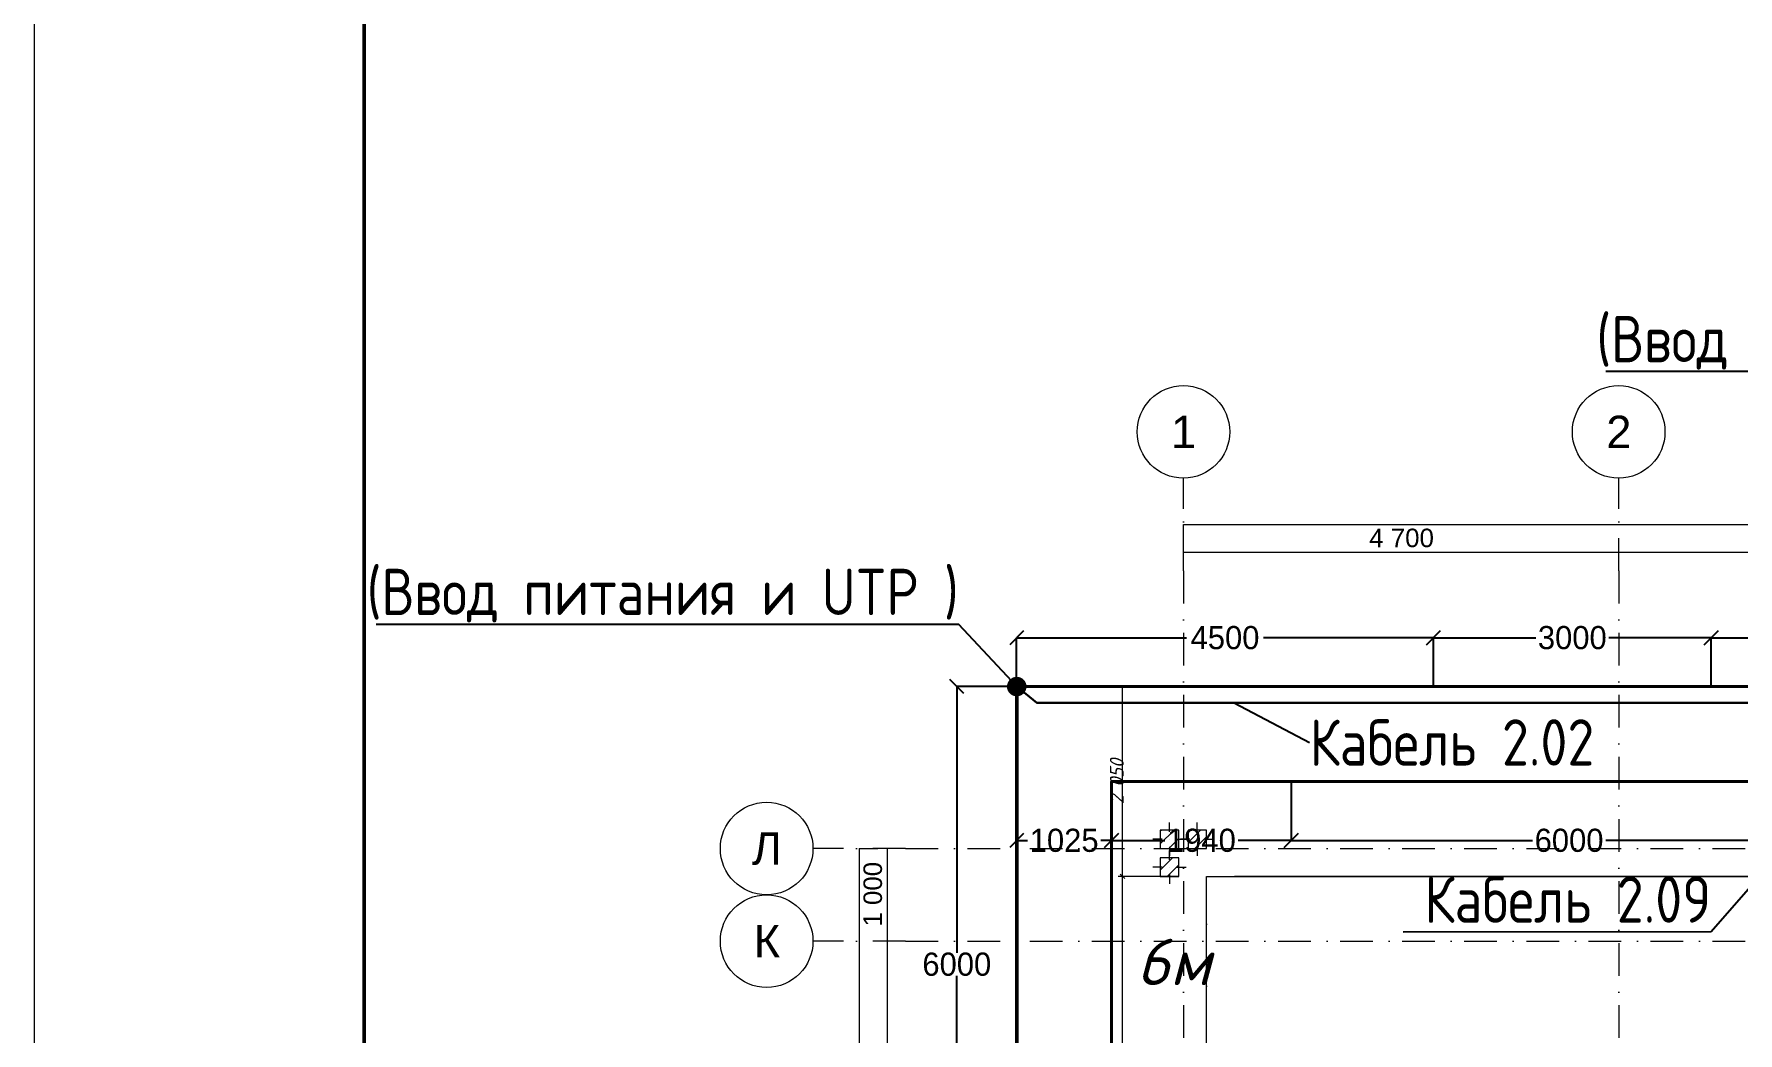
# Model space of a CAD drawing. Header units: millimetres. Extents: x 1499747 to 4230374, y -28481 to 441852.
# Drawn here: x 2419567 to 2437966, y 262382 to 273170 of the extents above; entities that cross this region are included whole.
import ezdxf
from ezdxf import colors
from ezdxf.entities.mleader import LeaderData, LeaderLine
from ezdxf.enums import TextEntityAlignment as Align
from ezdxf.math import Vec2, Vec3
from ezdxf.xclip import XClip

# ---------------------------------------------------------------- set-up
doc = ezdxf.new("R2010")
doc.units = ezdxf.units.MM
doc.header["$MEASUREMENT"] = 0
doc.header["$XCLIPFRAME"] = 0
doc.set_wipeout_variables(frame=1)
for name, pattern in [('Dot & Dashed', [670.277762, 352.777767, -176.388884, 0, -141.111112]), ('Wipeout_Contour', [1000, 0, -1000]), ('Штрихпунктирная', [670.277762, 352.777767, -176.388884, 0, -141.111112])]:
    doc.linetypes.add(name, pattern=pattern)
for name, color, linetype in [('0_ANNOT_Dimensions', 7, 'Continuous'), ('13 этаж_25_Конструктив - Колонны', 7, 'Continuous'), ('Чертеж и Рисунок', 7, 'Continuous')]:
    doc.layers.add(name, color=color, linetype=linetype)
for name, color, linetype, lineweight in [('13 этаж_25_Конструктив - Колонны_Ном._пера__167_Ном._пера__251', 251, 'Continuous', 18), ('13 этаж_25_Конструктив - Колонны_Ном._пера__20_Ном._пера__1', 1, 'Continuous', 18), ('13 этаж_25_Конструктив - Колонны_Ном._пера__28_Ном._пера__12', 12, 'Continuous', 18), ('13 этаж_25_Конструктив - Колонны_Ном._пера__7', 7, 'Continuous', 18), ('13 этаж_25_Парапет_Ном._пера__20_Ном._пера__1', 1, 'Continuous', 18), ('13 этаж_25_Размер - ГКЛ перегородки_Ном._пера__1_Ном._пера__7', 7, 'Continuous', 18), ('13 этаж_25_Размер - Осевые Размеры_Ном._пера__1_Ном._пера__7', 7, 'Continuous', 18), ('13 этаж_25_Элемент Модели - Оси_Ном._пера__2_Ном._пера__8', 8, 'Continuous', 18), ('FTP Cable', 130, 'Continuous', 30), ('Кабель 2x4mm', 200, 'Continuous', 30), ('Кабель 2х6 mm', 150, 'Continuous', 30), ('ТП', 250, 'Continuous', 30)]:
    doc.layers.add(name, color=color, linetype=linetype, lineweight=lineweight)
doc.styles.add('ISOCPEUR_4', font='isocpeur.ttf', dxfattribs={"width": 0.85, "height": 250})
doc.styles.add('СГЕНЕРИР_СТИЛЬ_1', font='')
doc.styles.add('СГЕНЕРИР_СТИЛЬ_2', font='arial.ttf')
doc.styles.add('СПДС', font='isocpeur.ttf', dxfattribs={"width": 0.9})
doc.styles.add('Текст', font='isocpeui.ttf')
doc.styles.get('СГЕНЕРИР_СТИЛЬ_1').set_extended_font_data('GOST Common', italic=True)
doc.dimstyles.get("Standard").update_dxf_attribs({"dimtxt": 0.18, "dimasz": 0.18, "dimexe": 0.18, "dimexo": 0.0625, "dimgap": 0.09, "dimtad": 0, "dimtih": 1, "dimtoh": 1, "dimdec": 4, "dimzin": 0, "dimdsep": 46, "dimtxsty": 'Standard', "dimcen": 0.09, "dimadec": 0, "dimazin": 0, "dimtfac": 1, "dimtdec": 4, "dimtofl": 0, "dimtmove": 0, "dimatfit": 3, "dimfxl": 1, "dimtolj": 1, "dimtzin": 0, "dimarcsym": 0})
pattern_1 = [(45, (1162404.69, 34264.05), (-70.7107, 70.7107), [])]

# ---------------------------------------------------------------- blocks, each defined once
blk = doc.blocks.new('Чертеж_4_25', base_point=(1186000, 29700))
at = {"layer": '13 этаж_25_Парапет_Ном._пера__20_Ном._пера__1', "color": 9, "linetype": 'Continuous', "true_color": 0xc7c8ca}
for p, q in [((1160605, 31664), (1160605, 47714)), ((1160605, 47714), (1171930, 47714)), ((1162655, 34564), (1162655, 45664)), ((1162655, 45664), (1171930, 45664))]:
    blk.add_line(p, q, dxfattribs=at)
at = {"layer": '13 этаж_25_Парапет_Ном._пера__20_Ном._пера__1', "color": 9, "linetype": 'Dot & Dashed', "true_color": 0xc7c8ca}
for p, q in [((1162655, 34564), (1162655, 45664)), ((1162655, 45664), (1171930, 45664))]:
    blk.add_line(p, q, dxfattribs=at)
at = {"layer": '13 этаж_25_Размер - ГКЛ перегородки_Ном._пера__1_Ном._пера__7', "color": 9, "linetype": 'Continuous', "true_color": 0xc7c8ca}
for p, q in [((1168606, 47714), (1160905, 47714)), ((1161747, 45664), (1161747, 47714)), ((1161722, 45689), (1161772, 45639)), ((1161722, 45689), (1161772, 45639)), ((1161747, 34564), (1161747, 45664)), ((1161747, 34564), (1161747, 45664)), ((1168606, 45664), (1162955, 45664)), ((1168606, 45664), (1162955, 45664))]:
    blk.add_line(p, q, dxfattribs=at)
at = {"layer": '13 этаж_25_Размер - Осевые Размеры_Ном._пера__1_Ном._пера__7', "linetype": 'Continuous'}
for p, q in [((1162405, 49464), (1162405, 49464)), ((1162405, 49464), (1214205, 49464)), ((1162405, 49464), (1162405, 49464)), ((1162405, 49264), (1162405, 49464)), ((1162405, 49164), (1162405, 49164)), ((1162405, 49164), (1167105, 49164)), ((1162405, 49164), (1162405, 49164)), ((1162405, 49164), (1162405, 49164)), ((1167105, 49164), (1167105, 49164)), ((1167105, 49164), (1167105, 49164)), ((1167105, 49164), (1167105, 49164)), ((1167105, 49164), (1171805, 49164)), ((1167105, 49164), (1167105, 49164)), ((1158905, 45964), (1158905, 45964)), ((1158905, 45964), (1158905, 16064)), ((1158905, 45964), (1158905, 45964)), ((1158905, 45964), (1159105, 45964)), ((1159205, 45964), (1159205, 45964)), ((1159205, 45964), (1159205, 44964)), ((1159205, 45964), (1159205, 45964)), ((1159205, 45964), (1159205, 45964)), ((1159205, 44964), (1159205, 44964)), ((1159205, 44964), (1159205, 44964)), ((1159205, 44964), (1159205, 44964)), ((1159205, 44964), (1159205, 40464)), ((1159205, 44964), (1159205, 44964))]:
    blk.add_line(p, q, dxfattribs=at)
at = {"layer": '13 этаж_25_Элемент Модели - Оси_Ном._пера__2_Ном._пера__8', "linetype": 'Штрихпунктирная'}
for p, q in [((1162405, 48964), (1162405, 49964)), ((1167105, 48964), (1167105, 49964)), ((1167105, 48964), (1167105, 14064)), ((1159405, 45964), (1158405, 45964)), ((1159405, 44964), (1158405, 44964)), ((1159405, 44964), (1216205, 44964))]:
    blk.add_line(p, q, dxfattribs=at)
at = {"layer": '13 этаж_25_Элемент Модели - Оси_Ном._пера__2_Ном._пера__8', "linetype": 'Continuous'}
for p, q in [((1162405, 48964), (1162405, 48964)), ((1162405, 48964), (1162405, 48964)), ((1167105, 48964), (1167105, 48964)), ((1167105, 48964), (1167105, 48964)), ((1159405, 45964), (1159405, 45964)), ((1159405, 45964), (1159405, 45964)), ((1159405, 44964), (1159405, 44964)), ((1159405, 44964), (1159405, 44964))]:
    blk.add_line(p, q, dxfattribs=at)
for centre in [(1162405, 50464), (1167105, 50464), (1157905, 45964), (1157905, 44964)]:
    blk.add_circle(centre, 500, dxfattribs=at)
at = {"layer": '13 этаж_25_Размер - ГКЛ перегородки_Ном._пера__1_Ном._пера__7', "color": 9, "linetype": 'Continuous', "true_color": 0xc7c8ca, "insert": (1161761, 46443), "char_height": 150, "attachment_point": 7, "rotation": 90, "style": 'СГЕНЕРИР_СТИЛЬ_1'}
blk.add_mtext('\\A1;{\\pql;\\fGOST Common|b0|i1|c204|p0;\\W1.000000;2\xa0050}', dxfattribs=at)
at = {"layer": '13 этаж_25_Размер - Осевые Размеры_Ном._пера__1_Ном._пера__7', "linetype": 'Continuous', "insert": (1164411, 49216), "char_height": 200, "attachment_point": 7, "style": 'СГЕНЕРИР_СТИЛЬ_2'}
blk.add_mtext('\\A1;{\\pql;\\fArial|b0|i0|c204|p0;\\W1.000000;4\xa0700}', dxfattribs=at)
at = {"layer": '13 этаж_25_Размер - Осевые Размеры_Ном._пера__1_Ном._пера__7', "linetype": 'Continuous', "insert": (1159153, 45121), "char_height": 200, "attachment_point": 7, "rotation": 90, "style": 'СГЕНЕРИР_СТИЛЬ_2'}
blk.add_mtext('\\A1;{\\pql;\\fArial|b0|i0|c204|p0;\\W1.000000;1\xa0000}', dxfattribs=at)
at = {"layer": '13 этаж_25_Элемент Модели - Оси_Ном._пера__2_Ном._пера__8', "linetype": 'Continuous', "char_height": 350, "attachment_point": 1, "style": 'СГЕНЕРИР_СТИЛЬ_2'}
for s, insert in [('\\A1;{\\pql;\\fArial|b0|i0|c204|p0;\\W1.000000;1}', (1162271, 50639)), ('\\A1;{\\pql;\\fArial|b0|i0|c204|p0;\\W1.000000;2}', (1166971, 50639)), ('\\A1;{\\pql;\\fArial|b0|i0|c204|p0;\\W1.000000;Л}', (1157747, 46139)), ('\\A1;{\\pql;\\fArial|b0|i0|c204|p0;\\W1.000000;К}', (1157765, 45139))]:
    blk.add_mtext(s, dxfattribs=dict(at, insert=insert))
at = {"color": 9, "linetype": 'Wipeout_Contour', "ltscale": 4652621.322316021, "true_color": 0xc7c8ca}
blk.add_wipeout([(1162155, 45664), (1162355, 45664), (1162355, 45864), (1162155, 45864)], dxfattribs=at).dxf.layer = '13 этаж_25_Конструктив - Колонны'
at = {"layer": '13 этаж_25_Конструктив - Колонны_Ном._пера__167_Ном._пера__251', "linetype": 'Continuous', "true_color": 0xc7c8ca}
h = blk.add_hatch(dxfattribs=at)
h.set_pattern_fill('МЕТАЛЛ___ТВЕРДЫЙ_СПЛАВ_0019', color=9, style=0, pattern_type=2)
h.set_pattern_definition(pattern_1)
h.paths.add_polyline_path([(1162155, 45664), (1162355, 45664), (1162355, 45864), (1162155, 45864)])
at = {"layer": '13 этаж_25_Конструктив - Колонны_Ном._пера__20_Ном._пера__1', "color": 9, "linetype": 'Continuous', "true_color": 0xc7c8ca}
for p, q in [((1162255, 45844), (1162255, 45944)), ((1162175, 45764), (1162075, 45764)), ((1162255, 45764), (1162255, 45764)), ((1162255, 45684), (1162255, 45584)), ((1162335, 45764), (1162435, 45764))]:
    blk.add_line(p, q, dxfattribs=at)
at = {"layer": '13 этаж_25_Конструктив - Колонны_Ном._пера__28_Ном._пера__12', "color": 9, "linetype": 'Continuous', "true_color": 0xc7c8ca, "flags": 128}
blk.add_lwpolyline([(1162155, 45664), (1162355, 45664), (1162355, 45864), (1162155, 45864)], close=True, dxfattribs=at)
at = {"layer": '13 этаж_25_Конструктив - Колонны_Ном._пера__7', "color": 9, "linetype": 'Wipeout_Contour', "true_color": 0xc7c8ca}
for p, q in [((1162355, 45864), (1162155, 45864)), ((1162155, 45864), (1162155, 45664)), ((1162355, 45664), (1162355, 45864)), ((1162155, 45664), (1162355, 45664))]:
    blk.add_line(p, q, dxfattribs=at)
at = {"layer": '13 этаж_25_Размер - ГКЛ перегородки_Ном._пера__1_Ном._пера__7', "color": 9, "linetype": 'Continuous', "true_color": 0xc7c8ca}
blk.add_line((1162355, 45664), (1161700, 45664), dxfattribs=at)
blk.add_line((1162355, 45664), (1161700, 45664), dxfattribs=at)
at = {"color": 9, "linetype": 'Wipeout_Contour', "ltscale": 4652668.690521195, "true_color": 0xc7c8ca}
blk.add_wipeout([(1162155, 45964), (1162355, 45964), (1162355, 46164), (1162155, 46164)], dxfattribs=at).dxf.layer = '13 этаж_25_Конструктив - Колонны'
at = {"layer": '13 этаж_25_Конструктив - Колонны_Ном._пера__167_Ном._пера__251', "linetype": 'Continuous', "true_color": 0xc7c8ca}
h = blk.add_hatch(dxfattribs=at)
h.set_pattern_fill('МЕТАЛЛ___ТВЕРДЫЙ_СПЛАВ_0019', color=9, style=0, pattern_type=2)
h.set_pattern_definition(pattern_1)
h.paths.add_polyline_path([(1162155, 45964), (1162355, 45964), (1162355, 46164), (1162155, 46164)])
at = {"layer": '13 этаж_25_Конструктив - Колонны_Ном._пера__20_Ном._пера__1', "color": 9, "linetype": 'Continuous', "true_color": 0xc7c8ca}
for p, q in [((1162255, 46144), (1162255, 46244)), ((1162175, 46064), (1162075, 46064)), ((1162255, 46064), (1162255, 46064)), ((1162335, 46064), (1162435, 46064)), ((1162255, 45984), (1162255, 45884))]:
    blk.add_line(p, q, dxfattribs=at)
at = {"layer": '13 этаж_25_Конструктив - Колонны_Ном._пера__28_Ном._пера__12', "color": 9, "linetype": 'Continuous', "true_color": 0xc7c8ca, "flags": 128}
blk.add_lwpolyline([(1162155, 45964), (1162355, 45964), (1162355, 46164), (1162155, 46164)], close=True, dxfattribs=at)
at = {"layer": '13 этаж_25_Конструктив - Колонны_Ном._пера__7', "color": 9, "linetype": 'Wipeout_Contour', "true_color": 0xc7c8ca}
for p, q in [((1162355, 46164), (1162155, 46164)), ((1162155, 46164), (1162155, 45964)), ((1162355, 45964), (1162355, 46164)), ((1162155, 45964), (1162355, 45964))]:
    blk.add_line(p, q, dxfattribs=at)
at = {"color": 9, "linetype": 'Wipeout_Contour', "ltscale": 4653867.749386681, "true_color": 0xc7c8ca}
blk.add_wipeout([(1162455, 45964), (1162655, 45964), (1162655, 46164), (1162455, 46164)], dxfattribs=at).dxf.layer = '13 этаж_25_Конструктив - Колонны'
at = {"layer": '13 этаж_25_Конструктив - Колонны_Ном._пера__167_Ном._пера__251', "linetype": 'Continuous', "true_color": 0xc7c8ca}
h = blk.add_hatch(dxfattribs=at)
h.set_pattern_fill('МЕТАЛЛ___ТВЕРДЫЙ_СПЛАВ_0019', color=9, style=0, pattern_type=2)
h.set_pattern_definition(pattern_1)
h.paths.add_polyline_path([(1162455, 45964), (1162655, 45964), (1162655, 46164), (1162455, 46164)])
at = {"layer": '13 этаж_25_Конструктив - Колонны_Ном._пера__20_Ном._пера__1', "color": 9, "linetype": 'Continuous', "true_color": 0xc7c8ca}
for p, q in [((1162555, 46144), (1162555, 46244)), ((1162475, 46064), (1162375, 46064)), ((1162555, 46064), (1162555, 46064)), ((1162635, 46064), (1162735, 46064)), ((1162555, 45984), (1162555, 45884))]:
    blk.add_line(p, q, dxfattribs=at)
at = {"layer": '13 этаж_25_Конструктив - Колонны_Ном._пера__28_Ном._пера__12', "color": 9, "linetype": 'Continuous', "true_color": 0xc7c8ca, "flags": 128}
blk.add_lwpolyline([(1162455, 45964), (1162655, 45964), (1162655, 46164), (1162455, 46164)], close=True, dxfattribs=at)
at = {"layer": '13 этаж_25_Конструктив - Колонны_Ном._пера__7', "color": 9, "linetype": 'Wipeout_Contour', "true_color": 0xc7c8ca}
for p, q in [((1162655, 46164), (1162455, 46164)), ((1162455, 46164), (1162455, 45964)), ((1162655, 45964), (1162655, 46164)), ((1162455, 45964), (1162655, 45964))]:
    blk.add_line(p, q, dxfattribs=at)
at = {"layer": '13 этаж_25_Элемент Модели - Оси_Ном._пера__2_Ном._пера__8', "linetype": 'Штрихпунктирная'}
for p, q in [((1162405, 48964), (1162405, 14064)), ((1159405, 45964), (1216205, 45964))]:
    blk.add_line(p, q, dxfattribs=at)
blk = doc.blocks.new('_Oblique')
at = {"color": 0, "linetype": 'ByBlock', "lineweight": -2}
blk.add_line((-0.5, -0.5), (0.5, 0.5), dxfattribs=at)
blk = doc.blocks.new('*D251')
at = {"layer": '0_ANNOT_Dimensions', "color": 0, "lineweight": -2, "transparency": 16777216}
for p, q in [((2437677, 266123), (2437677, 266650)), ((2437677, 266650), (2440282, 266650)), ((2443677, 266650), (2441073, 266650)), ((2443677, 266123), (2443677, 266650))]:
    blk.add_line(p, q, dxfattribs=at)
at = {"layer": 'Defpoints', "color": 0, "lineweight": 30, "transparency": 16777216}
for p in [(2443677, 266650), (2437677, 266123), (2443677, 266123)]:
    blk.add_point(p, dxfattribs=at)
at = {"layer": '0_ANNOT_Dimensions', "color": 0, "lineweight": -2, "transparency": 16777216, "xscale": 150, "yscale": 150, "zscale": 150, "rotation": 180}
blk.add_blockref('_Oblique', (2437677, 266650), dxfattribs=at)
at = {"layer": '0_ANNOT_Dimensions', "color": 0, "lineweight": -2, "transparency": 16777216, "xscale": 150, "yscale": 150, "zscale": 150}
blk.add_blockref('_Oblique', (2443677, 266650), dxfattribs=at)
at = {"layer": '0_ANNOT_Dimensions', "color": 0, "lineweight": 25, "transparency": 16777216, "insert": (2440677, 266650), "char_height": 250, "attachment_point": 5}
blk.add_mtext('\\A1;6000', dxfattribs=at)
blk = doc.blocks.new('*D252')
at = {"layer": '0_ANNOT_Dimensions', "color": 0, "lineweight": -2, "transparency": 16777216}
for p, q in [((2434677, 266123), (2434677, 266650)), ((2434677, 266650), (2435782, 266650)), ((2437677, 266650), (2436573, 266650)), ((2437677, 266123), (2437677, 266650))]:
    blk.add_line(p, q, dxfattribs=at)
at = {"layer": 'Defpoints', "color": 0, "lineweight": 30, "transparency": 16777216}
for p in [(2437677, 266650), (2434677, 266123), (2437677, 266123)]:
    blk.add_point(p, dxfattribs=at)
at = {"layer": '0_ANNOT_Dimensions', "color": 0, "lineweight": -2, "transparency": 16777216, "xscale": 150, "yscale": 150, "zscale": 150, "rotation": 180}
blk.add_blockref('_Oblique', (2434677, 266650), dxfattribs=at)
at = {"layer": '0_ANNOT_Dimensions', "color": 0, "lineweight": -2, "transparency": 16777216, "xscale": 150, "yscale": 150, "zscale": 150}
blk.add_blockref('_Oblique', (2437677, 266650), dxfattribs=at)
at = {"layer": '0_ANNOT_Dimensions', "color": 0, "lineweight": 25, "transparency": 16777216, "insert": (2436177, 266650), "char_height": 250, "attachment_point": 5}
blk.add_mtext('\\A1;3000', dxfattribs=at)
blk = doc.blocks.new('*D253')
at = {"layer": '0_ANNOT_Dimensions', "color": 0, "lineweight": -2, "transparency": 16777216}
for p, q in [((2430177, 266123), (2430177, 266650)), ((2430177, 266650), (2432011, 266650)), ((2434677, 266650), (2432844, 266650)), ((2434677, 266123), (2434677, 266650))]:
    blk.add_line(p, q, dxfattribs=at)
at = {"layer": 'Defpoints', "color": 0, "lineweight": 30, "transparency": 16777216}
for p in [(2434677, 266650), (2430177, 266123), (2434677, 266123)]:
    blk.add_point(p, dxfattribs=at)
at = {"layer": '0_ANNOT_Dimensions', "color": 0, "lineweight": -2, "transparency": 16777216, "xscale": 150, "yscale": 150, "zscale": 150, "rotation": 180}
blk.add_blockref('_Oblique', (2430177, 266650), dxfattribs=at)
at = {"layer": '0_ANNOT_Dimensions', "color": 0, "lineweight": -2, "transparency": 16777216, "xscale": 150, "yscale": 150, "zscale": 150}
blk.add_blockref('_Oblique', (2434677, 266650), dxfattribs=at)
at = {"layer": '0_ANNOT_Dimensions', "color": 0, "lineweight": 25, "transparency": 16777216, "insert": (2432427, 266650), "char_height": 250, "attachment_point": 5}
blk.add_mtext('\\A1;4500', dxfattribs=at)
blk = doc.blocks.new('*D279')
at = {"layer": '0_ANNOT_Dimensions', "color": 0, "lineweight": -2, "transparency": 16777216}
for p, q in [((2430177, 266123), (2429530, 266123)), ((2429531, 266123), (2429531, 263248)), ((2429531, 260123), (2429531, 262998)), ((2430177, 260123), (2429530, 260123))]:
    blk.add_line(p, q, dxfattribs=at)
at = {"layer": 'Defpoints', "color": 0, "lineweight": 30, "transparency": 16777216}
for p in [(2430177, 266123), (2429531, 260123), (2430177, 260123)]:
    blk.add_point(p, dxfattribs=at)
at = {"layer": '0_ANNOT_Dimensions', "color": 0, "lineweight": -2, "transparency": 16777216, "xscale": 150, "yscale": 150, "zscale": 150}
for p, rotation in [((2429531, 266123), 90), ((2429531, 260123), 270)]:
    blk.add_blockref('_Oblique', p, dxfattribs=dict(at, rotation=rotation))
at = {"layer": '0_ANNOT_Dimensions', "color": 0, "lineweight": 25, "transparency": 16777216, "insert": (2429531, 263123), "char_height": 250, "attachment_point": 5}
blk.add_mtext('\\A1;6000', dxfattribs=at)
blk = doc.blocks.new('*U32')
at = {"lineweight": 0}
blk.add_lwpolyline([(-415, -5), (5, -5), (5, 292), (-415, 292)], close=True, dxfattribs=at)
at = {"color": 0, "linetype": 'Continuous', "lineweight": 50}
blk.add_lwpolyline([(-395, 287), (0, 287), (0, 0), (-395, 0)], close=True, dxfattribs=at)
at = {"style": 'СПДС'}
for tag, p in [('ШИФР_ПРОЕКТА_ЛИСТ2', (-65, 7.5)), ('ЛИСТ_второй', (-5, 5))]:
    blk.add_attdef(tag, text='', height=2.5, dxfattribs=at).set_placement(p, align=Align.MIDDLE_CENTER)
blk = doc.blocks.new('*D273')
at = {"layer": '0_ANNOT_Dimensions', "color": 0, "lineweight": -2, "transparency": 16777216}
for p, q in [((2433142, 265098), (2433142, 264461)), ((2439142, 265098), (2439142, 264461)), ((2433142, 264461), (2435747, 264461)), ((2439142, 264461), (2436538, 264461))]:
    blk.add_line(p, q, dxfattribs=at)
at = {"layer": 'Defpoints', "color": 0, "lineweight": 30, "transparency": 16777216}
for p in [(2433142, 265098), (2439142, 265098), (2439142, 264461)]:
    blk.add_point(p, dxfattribs=at)
at = {"layer": '0_ANNOT_Dimensions', "color": 0, "lineweight": -2, "transparency": 16777216, "xscale": 150, "yscale": 150, "zscale": 150, "rotation": 180}
blk.add_blockref('_Oblique', (2433142, 264461), dxfattribs=at)
at = {"layer": '0_ANNOT_Dimensions', "color": 0, "lineweight": -2, "transparency": 16777216, "xscale": 150, "yscale": 150, "zscale": 150}
blk.add_blockref('_Oblique', (2439142, 264461), dxfattribs=at)
at = {"layer": '0_ANNOT_Dimensions', "color": 0, "lineweight": 25, "transparency": 16777216, "insert": (2436142, 264461), "char_height": 250, "attachment_point": 5}
blk.add_mtext('\\A1;6000', dxfattribs=at)
blk = doc.blocks.new('*D291')
at = {"layer": '0_ANNOT_Dimensions', "color": 0, "lineweight": -2, "transparency": 16777216}
for p, q in [((2431202, 265098), (2431202, 264461)), ((2433142, 265098), (2433142, 264461)), ((2431202, 264461), (2431777, 264461)), ((2433142, 264461), (2432568, 264461))]:
    blk.add_line(p, q, dxfattribs=at)
at = {"layer": 'Defpoints', "color": 0, "lineweight": 30, "transparency": 16777216}
for p in [(2431202, 265098), (2433142, 265098), (2431202, 264461)]:
    blk.add_point(p, dxfattribs=at)
at = {"layer": '0_ANNOT_Dimensions', "color": 0, "lineweight": -2, "transparency": 16777216, "xscale": 150, "yscale": 150, "zscale": 150, "rotation": 180}
blk.add_blockref('_Oblique', (2431202, 264461), dxfattribs=at)
at = {"layer": '0_ANNOT_Dimensions', "color": 0, "lineweight": -2, "transparency": 16777216, "xscale": 150, "yscale": 150, "zscale": 150}
blk.add_blockref('_Oblique', (2433142, 264461), dxfattribs=at)
at = {"layer": '0_ANNOT_Dimensions', "color": 0, "lineweight": 25, "transparency": 16777216, "insert": (2432172, 264461), "char_height": 250, "attachment_point": 5}
blk.add_mtext('\\A1;1940', dxfattribs=at)
blk = doc.blocks.new('*D292')
at = {"layer": '0_ANNOT_Dimensions', "color": 0, "lineweight": -2, "transparency": 16777216}
for p, q in [((2430177, 265098), (2430177, 264461)), ((2431202, 265098), (2431202, 264461)), ((2430177, 264461), (2430294, 264461)), ((2431202, 264461), (2431086, 264461))]:
    blk.add_line(p, q, dxfattribs=at)
at = {"layer": 'Defpoints', "color": 0, "lineweight": 30, "transparency": 16777216}
for p in [(2430177, 265098), (2431202, 265098), (2430177, 264461)]:
    blk.add_point(p, dxfattribs=at)
at = {"layer": '0_ANNOT_Dimensions', "color": 0, "lineweight": -2, "transparency": 16777216, "xscale": 150, "yscale": 150, "zscale": 150, "rotation": 180}
blk.add_blockref('_Oblique', (2430177, 264461), dxfattribs=at)
at = {"layer": '0_ANNOT_Dimensions', "color": 0, "lineweight": -2, "transparency": 16777216, "xscale": 150, "yscale": 150, "zscale": 150}
blk.add_blockref('_Oblique', (2431202, 264461), dxfattribs=at)
at = {"layer": '0_ANNOT_Dimensions', "color": 0, "lineweight": 25, "transparency": 16777216, "insert": (2430690, 264461), "char_height": 250, "attachment_point": 5}
blk.add_mtext('\\A1;1025', dxfattribs=at)

msp = doc.modelspace()

# ---------------------------------------------------------------- block references
at = {"layer": 'Чертеж и Рисунок', "linetype": 'Continuous'}
ref = msp.add_blockref('Чертеж_4_25', (2455572.80168, 248109.33943), dxfattribs=at)
XClip(ref).set_block_clipping_path([(1144000, 0), (1228000, 59400.0000000006)])

# ---------------------------------------------------------------- next in the draw order: hatches: boundary and pattern name
at = {"layer": 'Кабель 2x4mm', "lineweight": 30, "true_color": 0xcd2027}
h = msp.add_hatch(color=242, dxfattribs=at)
h.dxf.hatch_style = 1
h.paths.add_polyline_path([(2430283.6977, 266122.72172, 1), (2430072.59284, 266122.72172, 1)])

# ---------------------------------------------------------------- next in the draw order: linework, layer by layer
at = {"layer": 'FTP Cable', "lineweight": 30}
msp.add_lwpolyline([(2465427.34839, 262082.00862), (2466476.26952, 262082.00862), (2466476.26952, 257999.55994), (2468961.35437, 257999.55994), (2468961.35437, 256230.17946), (2458478.31806, 256230.17946), (2458478.31806, 249430.3312), (2451476.33666, 249430.3312), (2451476.33666, 251424.6246), (2439523.61612, 251424.6246), (2439523.61612, 265948.78968), (2430393.93538, 265948.78968), (2430177.4918, 266122.09506)], dxfattribs=at)
at = {"layer": 'Кабель 2х6 mm', "color": 219, "lineweight": 40, "true_color": 0x642165}
for points in [[(2430177.4918, 266123.3902), (2434677.4918, 266123.3902)], [(2437677.4918, 266123.3902), (2443677.4918, 266123.3902)]]:
    msp.add_lwpolyline(points, dxfattribs=at)
at = {"layer": 'Кабель 2х6 mm', "color": 244, "lineweight": 50, "true_color": 0x991b1e}
msp.add_lwpolyline([(2430177.4918, 260123.3902), (2430177.4918, 266123.3902)], dxfattribs=at)
at = {"layer": 'Кабель 2х6 mm', "color": 215, "lineweight": 40, "true_color": 0xa953a0}
msp.add_lwpolyline([(2434677.4918, 266123.3902), (2437677.4918, 266123.3902)], dxfattribs=at)
at = {"layer": 'Кабель 2х6 mm', "color": 85, "lineweight": 40, "true_color": 0x58ba48}
msp.add_lwpolyline([(2433142.4918, 265098.3902), (2431202.4918, 265098.3902), (2431202.4918, 261038.3902)], dxfattribs=at)
at = {"layer": 'Кабель 2х6 mm', "color": 116, "lineweight": 40, "true_color": 0x136734}
msp.add_lwpolyline([(2433142.4918, 265098.3902), (2439142.4918, 265098.3902)], dxfattribs=at)

# ---------------------------------------------------------------- next in the draw order: block references
at = {"lineweight": 0, "xscale": 178.1472622323158, "yscale": 178.1472622323158, "zscale": 178.1472622323158}
msp.add_blockref('*U32', (2493498.46352, 222208.78688), dxfattribs=at)

# ---------------------------------------------------------------- next in the draw order: texts
at = {"color": 18, "lineweight": 50, "true_color": 0x000000, "insert": (2431469.1411, 263399.33333), "char_height": 500, "width": 12874.2351114, "attachment_point": 1, "style": 'Текст'}
msp.add_mtext('6м', dxfattribs=at)

# ---------------------------------------------------------------- next in the draw order: dimensions: what is measured, and where the dimension line sits
at = {"layer": '0_ANNOT_Dimensions', "lineweight": 25}
for base, p1, p2, picture, middle in [((2434677.4918, 266649.96137), (2430177.4918, 266123.3902), (2434677.4918, 266123.3902), '*D253', (2432427.4918, 266649.96137)), ((2437677.4918, 266649.96137), (2434677.4918, 266123.3902), (2437677.4918, 266123.3902), '*D252', (2436177.4918, 266649.96137)), ((2443677.4918, 266649.96137), (2437677.4918, 266123.3902), (2443677.4918, 266123.3902), '*D251', (2440677.4918, 266649.96137)), ((2430177.4918, 264461.02784), (2431202.4918, 265098.3902), (2430177.4918, 265098.3902), '*D292', (2430689.9918, 264461.02784)), ((2431202.4918, 264461.20784), (2433142.4918, 265098.3902), (2431202.4918, 265098.3902), '*D291', (2432172.4918, 264461.20784)), ((2439142.4918, 264460.82784), (2433142.4918, 265098.3902), (2439142.4918, 265098.3902), '*D273', (2436142.4918, 264460.82784))]:
    dim = msp.add_linear_dim(base=base, p1=p1, p2=p2, dimstyle='Standard', override={"dimtxt": 250, "dimasz": 150, "dimdec": 0, "dimblk1": 'Oblique', "dimblk2": 'Oblique', "dimsah": 1}, dxfattribs=at)
    dim.commit()
    dim.dimension.update_dxf_attribs({"geometry": picture, "text_midpoint": middle})
dim = msp.add_linear_dim(base=(2429530.60336, 260123.3902), p1=(2430177.4918, 266123.3902), p2=(2430177.4918, 260123.3902), angle=90, dimstyle='Standard', override={"dimtxt": 250, "dimasz": 150, "dimdec": 0, "dimblk1": 'Oblique', "dimblk2": 'Oblique', "dimsah": 1}, dxfattribs=at)
dim.commit()
dim.dimension.update_dxf_attribs({"geometry": '*D279', "text_midpoint": (2429530.60336, 263123.3902)})

# ---------------------------------------------------------------- next in the draw order: leaders
at = {"layer": 'ТП', "lineweight": 30}
ml = msp.add_multileader_mtext('Standard', dxfattribs=at)
ml.set_content('(Ввод питания и UTP )', color=256, style='ISOCPEUR_4')
ml.set_leader_properties()
ml.build(insert=Vec2(0, 0))
ml.multileader.update_dxf_attribs({"text_right_attachment_type": 6, "dogleg_length": 0.00000000013, "arrow_head_size": 0.18})
ctx = ml.context
ctx.base_point, ctx.char_height, ctx.arrow_head_size, ctx.landing_gap_size, ctx.plane_origin = Vec3(2436794.87938, 269850.65344), 500, 0.18, 0.09, Vec3(2441841.67933, 275683.44082)
ctx.right_attachment, ctx.text_align_type = 6, 2
notes = []
notes.append((ctx, [(1, (1, 1, 0), (2442830.05938, 269525.65344), (-1, 0), 0.00000000013, [(0, [(2443677.4918, 266123.3902)], 0, [])])]))
ctx.mtext.insert, ctx.mtext.alignment, ctx.mtext.flow_direction = Vec3(2442829.96938, 270125.65344), 3, 5
ml = msp.add_multileader_mtext('Standard', dxfattribs=at)
ml.set_content('(Ввод питания и UTP )', color=256, style='ISOCPEUR_4')
ml.set_leader_properties()
ml.build(insert=Vec2(0, 0))
ml.multileader.update_dxf_attribs({"text_right_attachment_type": 6, "dogleg_length": 0.00000000013, "arrow_head_size": 0.18})
ctx = ml.context
ctx.base_point, ctx.char_height, ctx.arrow_head_size, ctx.landing_gap_size, ctx.plane_origin = Vec3(2423516.85889, 267119.81716), 500, 0.18, 0.09, Vec3(2428341.67933, 275683.44082)
ctx.right_attachment, ctx.text_align_type = 6, 2
notes.append((ctx, [(1, (1, 1, 0), (2429552.03889, 266794.81716), (-1, 0), 0.00000000013, [(0, [(2430177.4918, 266123.3902)], 0, [])])]))
ctx.mtext.insert, ctx.mtext.alignment, ctx.mtext.flow_direction = Vec3(2429551.94889, 267394.81716), 3, 5
ml = msp.add_multileader_mtext('Standard', dxfattribs=at)
ml.set_content('Кабель 2.02', color=256, style='ISOCPEUR_4')
ml.set_leader_properties()
ml.build(insert=Vec2(0, 0))
ml.multileader.update_dxf_attribs({"text_right_attachment_type": 6, "dogleg_length": 0.36, "arrow_head_size": 0.18})
ctx = ml.context
ctx.base_point, ctx.char_height, ctx.arrow_head_size, ctx.landing_gap_size, ctx.plane_origin, ctx.plane_x_axis, ctx.plane_y_axis = Vec3(2433340.05641, 265517.8801), 500, 0.18, 0.09, Vec3(2442889.05694, 263145.63532), Vec3(0.9999997664, 0.0006834744), Vec3(-0.0006834744, 0.9999997664)
ctx.right_attachment = 6
notes.append((ctx, [(0, (1, 1, 0), (2433340.05641, 265517.8801), (0.9999997664, 0.0006834744), 0.00000000013, [(0, [(2432527.4918, 265948.78968)], 0, [])])]))
ctx.mtext.insert, ctx.mtext.text_direction, ctx.mtext.rotation, ctx.mtext.width, ctx.mtext.flow_direction = Vec3(2433339.97554, 265767.8801), Vec3(0.9999997664, 0.0006834744), 0.0006834744, 3333.2408404, 5
ml = msp.add_multileader_mtext('Standard', dxfattribs=at)
ml.set_content('Кабель 2.09', color=256, style='ISOCPEUR_4')
ml.set_leader_properties()
ml.build(insert=Vec2(0, 0))
ml.multileader.update_dxf_attribs({"text_right_attachment_type": 6, "dogleg_length": 0.36, "arrow_head_size": 0.18})
ctx = ml.context
ctx.base_point, ctx.char_height, ctx.arrow_head_size, ctx.landing_gap_size, ctx.plane_origin, ctx.plane_x_axis, ctx.plane_y_axis = Vec3(2434616.88887, 263821.29876), 500, 0.18, 0.09, Vec3(2444658.63877, 261225.76837), Vec3(0.9999997664, 0.0006834744), Vec3(-0.0006834744, 0.9999997664)
ctx.right_attachment, ctx.text_align_type = 6, 2
notes.append((ctx, [(1, (1, 1, 0), (2437677.30737, 263473.3904), (-0.9999997664, -0.0006834744), 0.00000000013, [(0, [(2439092.4163, 265097.00868)], 0, [])])]))
ctx.mtext.insert, ctx.mtext.text_direction, ctx.mtext.rotation, ctx.mtext.width, ctx.mtext.alignment, ctx.mtext.flow_direction = Vec3(2437676.80728, 264073.3902), Vec3(0.9999997664, 0.0006834744), 0.0006834744, 3333.2408404, 3, 5
for ctx, leaders in notes:
    for number, flags, end, landing, length, lines in leaders:
        leader = LeaderData()
        leader.index, (leader.has_last_leader_line, leader.has_dogleg_vector, leader.attachment_direction) = number, flags
        leader.last_leader_point, leader.dogleg_vector, leader.dogleg_length = Vec3(end), Vec3(landing), length
        for number, points, colour, breaks in lines:
            line = LeaderLine()
            line.index, line.vertices, line.color, line.breaks = number, Vec3.list(points), colors.encode_raw_color(colour), breaks
            leader.lines.append(line)
        ctx.leaders.append(leader)

doc.saveas('drawing.dxf')
